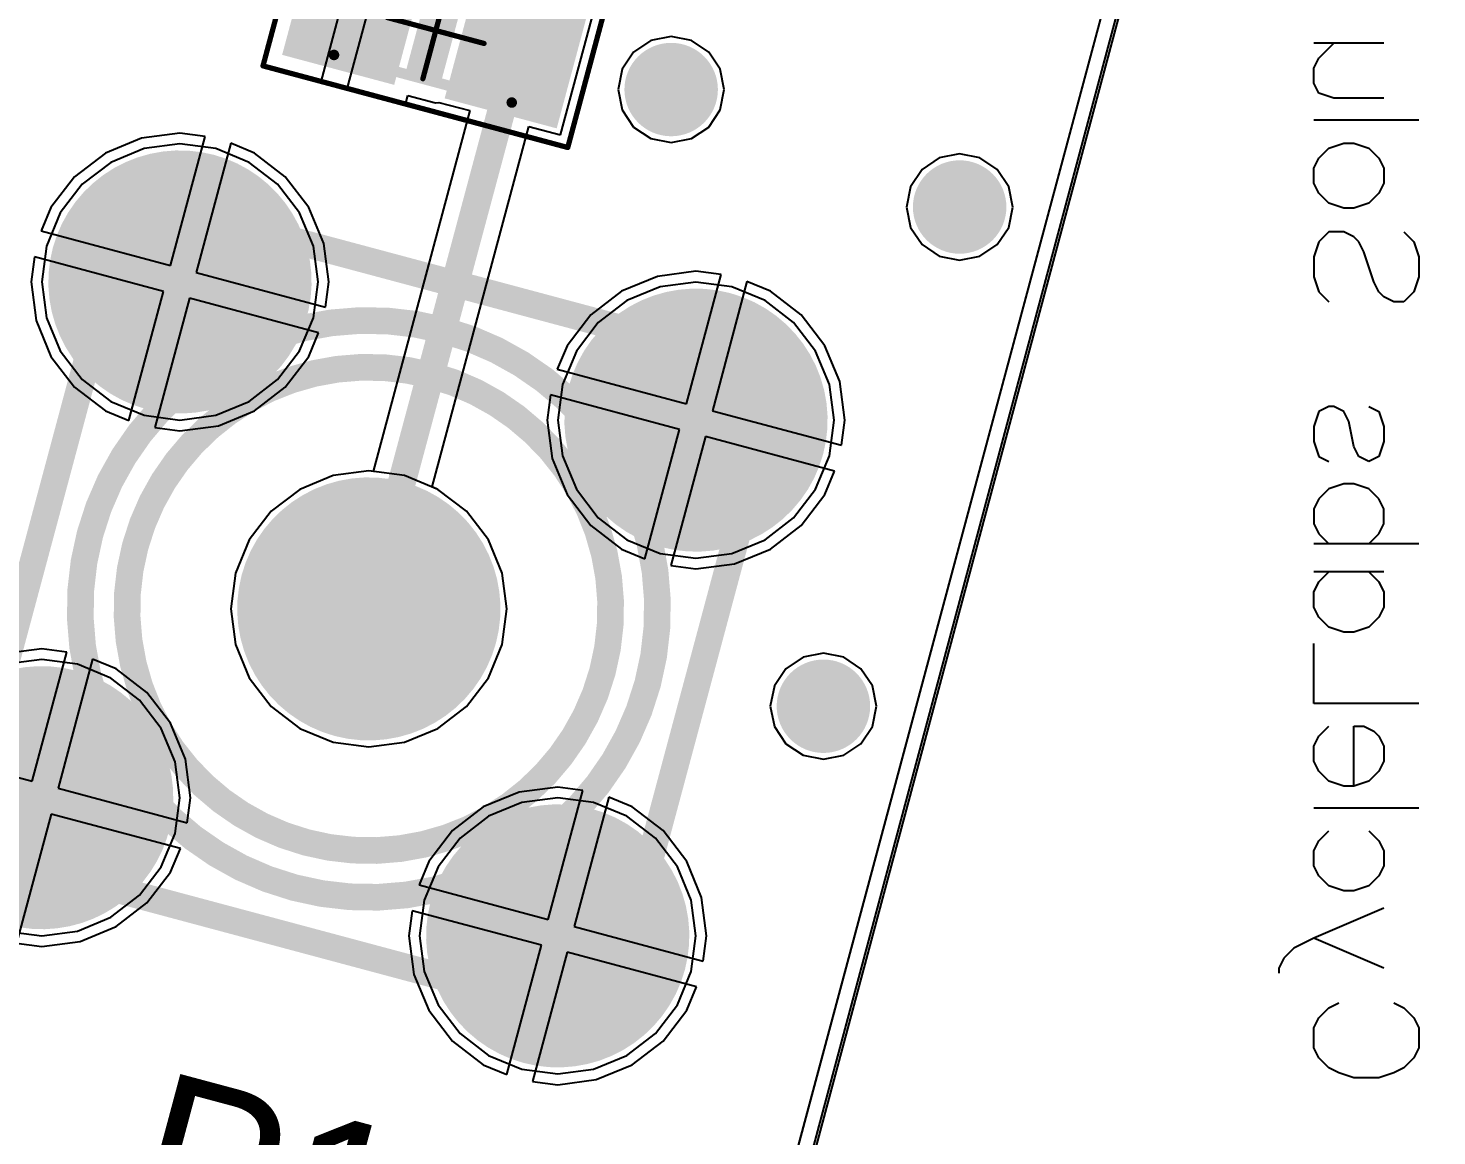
# Model space of a CAD drawing. Header units: millimetres. Extents: x 1.42 to 4.09, y 1.63 to 4.12.
# Drawn here: x 3.033 to 3.561, y 2.488 to 2.903 of the extents above; entities that cross this region are included whole.
import ezdxf

# ---------------------------------------------------------------- set-up
doc = ezdxf.new("R2010")
doc.units = ezdxf.units.MM
doc.header["$MEASUREMENT"] = 0
for name, color, linetype in [('BottomLayer', 5, 'Continuous'), ('BottomOverlay', 54, 'Continuous'), ('BottomSolder', 6, 'Continuous'), ('KeepOutLayer', 6, 'Continuous'), ('Mechanical1', 6, 'Continuous'), ('Mechanical13', 56, 'Continuous'), ('Mechanical15', 56, 'Continuous'), ('Mechanical3', 76, 'Continuous'), ('MidLayer1', 16, 'Continuous'), ('MidLayer2', 76, 'Continuous'), ('MultiLayer', 9, 'Continuous'), ('PadHoleLayer', 156, 'Continuous'), ('TopLayer', 1, 'Continuous'), ('TopOverlay', 2, 'Continuous'), ('TopPaste', 8, 'Continuous'), ('TopSolder', 216, 'Continuous'), ('ViaHoleLayer', 16, 'Continuous')]:
    doc.layers.add(name, color=color, linetype=linetype)

# ---------------------------------------------------------------- blocks, each defined once
blk = doc.blocks.new('TE_SMA_TH_12')
at = {"layer": 'BottomLayer', "const_width": 0.04528}
for points in [[(-0.12264, 0.1, 1), (-0.07736, 0.1, 1)], [(0.07736, 0.1, 1), (0.12264, 0.1, 1)], [(-0.02264, 0, 1), (0.02264, 0, 1)], [(-0.12264, -0.1, 1), (-0.07736, -0.1, 1)], [(0.07736, -0.1, 1), (0.12264, -0.1, 1)]]:
    blk.add_lwpolyline(points, format="xyb", close=True, dxfattribs=at)
at = {"layer": 'BottomSolder', "const_width": 0.04928}
for points in [[(-0.12464, 0.1, 1), (-0.07536, 0.1, 1)], [(0.07536, 0.1, 1), (0.12464, 0.1, 1)], [(-0.02464, 0, 1), (0.02464, 0, 1)], [(-0.12464, -0.1, 1), (-0.07536, -0.1, 1)], [(0.07536, -0.1, 1), (0.12464, -0.1, 1)]]:
    blk.add_lwpolyline(points, format="xyb", close=True, dxfattribs=at)
at = {"layer": 'Mechanical13', "const_width": 0.01}
for points in [[(-0.12598, -0.12598), (-0.12598, 0.12598)], [(0.12598, 0.12598), (-0.12598, 0.12598)], [(0.12598, -0.12598), (0.12598, 0.12598)], [(0.12598, -0.12598), (-0.12598, -0.12598)]]:
    blk.add_lwpolyline(points, dxfattribs=at)
at = {"layer": 'Mechanical13'}
for points, const_width in [([(-0.12848, 0.12598, 1), (-0.12348, 0.12598, 1)], 0.005), ([(-0.12848, 0.12598, 1), (-0.12348, 0.12598, 1)], 0.005), ([(0.12348, 0.12598, 1), (0.12848, 0.12598, 1)], 0.005), ([(0.12348, 0.12598, 1), (0.12848, 0.12598, 1)], 0.005), ([(0.10807, 0, 1), (-0.10807, 0, 1)], 0.01), ([(0.09055, 0, 1), (-0.09055, 0, 1)], 0.01), ([(0.02559, 0, 1), (-0.02559, 0, 1)], 0.01), ([(-0.11057, 0, 1), (-0.10557, 0, 1)], 0.005), ([(-0.09305, 0, 1), (-0.08805, 0, 1)], 0.005), ([(-0.02809, 0, 1), (-0.02309, 0, 1)], 0.005), ([(0.02309, 0, 1), (0.02809, 0, 1)], 0.005), ([(0.08805, 0, 1), (0.09305, 0, 1)], 0.005), ([(0.10557, 0, 1), (0.11057, 0, 1)], 0.005), ([(-0.12848, -0.12598, 1), (-0.12348, -0.12598, 1)], 0.005), ([(-0.12848, -0.12598, 1), (-0.12348, -0.12598, 1)], 0.005), ([(0.12348, -0.12598, 1), (0.12848, -0.12598, 1)], 0.005), ([(0.12348, -0.12598, 1), (0.12848, -0.12598, 1)], 0.005)]:
    blk.add_lwpolyline(points, format="xyb", close=True, dxfattribs=dict(at, const_width=const_width))
at = {"layer": 'MidLayer1', "const_width": 0.04528}
for points in [[(-0.12264, 0.1, 1), (-0.07736, 0.1, 1)], [(0.07736, 0.1, 1), (0.12264, 0.1, 1)], [(-0.02264, 0, 1), (0.02264, 0, 1)], [(-0.12264, -0.1, 1), (-0.07736, -0.1, 1)], [(0.07736, -0.1, 1), (0.12264, -0.1, 1)]]:
    blk.add_lwpolyline(points, format="xyb", close=True, dxfattribs=at)
at = {"layer": 'MidLayer2', "const_width": 0.04528}
for points in [[(-0.12264, 0.1, 1), (-0.07736, 0.1, 1)], [(0.07736, 0.1, 1), (0.12264, 0.1, 1)], [(-0.02264, 0, 1), (0.02264, 0, 1)], [(-0.12264, -0.1, 1), (-0.07736, -0.1, 1)], [(0.07736, -0.1, 1), (0.12264, -0.1, 1)]]:
    blk.add_lwpolyline(points, format="xyb", close=True, dxfattribs=at)
at = {"layer": 'MultiLayer', "const_width": 0.04528}
for points in [[(-0.12264, 0.1, 1), (-0.07736, 0.1, 1)], [(0.07736, 0.1, 1), (0.12264, 0.1, 1)], [(-0.02264, 0, 1), (0.02264, 0, 1)], [(-0.12264, -0.1, 1), (-0.07736, -0.1, 1)], [(0.07736, -0.1, 1), (0.12264, -0.1, 1)]]:
    blk.add_lwpolyline(points, format="xyb", close=True, dxfattribs=at)
at = {"layer": 'PadHoleLayer'}
for points, const_width in [([(-0.11575, 0.1, 1), (-0.08425, 0.1, 1)], 0.0315), ([(0.08425, 0.1, 1), (0.11575, 0.1, 1)], 0.0315), ([(-0.01476, 0, 1), (0.01476, 0, 1)], 0.02953), ([(-0.11575, -0.1, 1), (-0.08425, -0.1, 1)], 0.0315), ([(0.08425, -0.1, 1), (0.11575, -0.1, 1)], 0.0315)]:
    blk.add_lwpolyline(points, format="xyb", close=True, dxfattribs=dict(at, const_width=const_width))
at = {"layer": 'TopLayer', "const_width": 0.04528}
for points in [[(-0.12264, 0.1, 1), (-0.07736, 0.1, 1)], [(0.07736, 0.1, 1), (0.12264, 0.1, 1)], [(-0.02264, 0, 1), (0.02264, 0, 1)], [(-0.12264, -0.1, 1), (-0.07736, -0.1, 1)], [(0.07736, -0.1, 1), (0.12264, -0.1, 1)]]:
    blk.add_lwpolyline(points, format="xyb", close=True, dxfattribs=at)
at = {"layer": 'TopSolder', "const_width": 0.04928}
for points in [[(-0.12464, 0.1, 1), (-0.07536, 0.1, 1)], [(0.07536, 0.1, 1), (0.12464, 0.1, 1)], [(-0.02464, 0, 1), (0.02464, 0, 1)], [(-0.12464, -0.1, 1), (-0.07536, -0.1, 1)], [(0.07536, -0.1, 1), (0.12464, -0.1, 1)]]:
    blk.add_lwpolyline(points, format="xyb", close=True, dxfattribs=at)
blk = doc.blocks.new('CAPC0603_1608_100_N_20')
at = {"layer": 'Mechanical13', "const_width": 0.00394}
for points in [[(-0.03445, 0.0187), (-0.03445, -0.0187)], [(0.03445, 0.0187), (-0.03445, 0.0187)], [(0.03445, 0.0187), (0.03445, -0.0187)], [(0.03445, -0.0187), (-0.03445, -0.0187)]]:
    blk.add_lwpolyline(points, dxfattribs=at)
at = {"layer": 'Mechanical13', "const_width": 0.00197}
for points in [[(-0.03543, 0.0187, 1), (-0.03346, 0.0187, 1)], [(-0.03543, 0.0187, 1), (-0.03346, 0.0187, 1)], [(0.03346, 0.0187, 1), (0.03543, 0.0187, 1)], [(0.03346, 0.0187, 1), (0.03543, 0.0187, 1)], [(-0.03543, -0.0187, 1), (-0.03346, -0.0187, 1)], [(-0.03543, -0.0187, 1), (-0.03346, -0.0187, 1)], [(0.03346, -0.0187, 1), (0.03543, -0.0187, 1)], [(0.03346, -0.0187, 1), (0.03543, -0.0187, 1)]]:
    blk.add_lwpolyline(points, format="xyb", close=True, dxfattribs=at)
at = {"layer": 'Mechanical15', "const_width": 0.00197}
for points in [[(-0.05906, 0.02953), (-0.05906, -0.02953)], [(0.05906, 0.02953), (-0.05906, 0.02953)], [(0.05906, 0.02953), (0.05906, -0.02953)], [(0, 0.0187), (0, -0.0187)], [(0.0187, 0), (-0.0187, 0)], [(0.05906, -0.02953), (-0.05906, -0.02953)]]:
    blk.add_lwpolyline(points, dxfattribs=at)
at = {"layer": 'Mechanical15', "const_width": 0.000984}
for points in [[(-0.05955, 0.02953, 1), (-0.05856, 0.02953, 1)], [(-0.05955, 0.02953, 1), (-0.05856, 0.02953, 1)], [(0.05856, 0.02953, 1), (0.05955, 0.02953, 1)], [(0.05856, 0.02953, 1), (0.05955, 0.02953, 1)], [(-0.00049, 0.0187, 1), (0.00049, 0.0187, 1)], [(-0.01919, 0, 1), (-0.01821, 0, 1)], [(0.01821, 0, 1), (0.01919, 0, 1)], [(-0.00049, -0.0187, 1), (0.00049, -0.0187, 1)], [(-0.05955, -0.02953, 1), (-0.05856, -0.02953, 1)], [(-0.05955, -0.02953, 1), (-0.05856, -0.02953, 1)], [(0.05856, -0.02953, 1), (0.05955, -0.02953, 1)], [(0.05856, -0.02953, 1), (0.05955, -0.02953, 1)]]:
    blk.add_lwpolyline(points, format="xyb", close=True, dxfattribs=at)
at = {"layer": 'TopLayer'}
for points in [[(-0.01378, -0.01969), (-0.01378, 0.01969), (-0.04921, -0.01969), (-0.04921, 0.01969)], [(-0.00689, -0.02067), (0.00689, -0.02067), (-0.00689, 0.01969), (0.00689, 0.01969)], [(0.04921, -0.01969), (0.04921, 0.01969), (0.01378, -0.01969), (0.01378, 0.01969)]]:
    blk.add_solid(points, dxfattribs=at)
at = {"layer": 'TopPaste'}
for points in [[(-0.01378, -0.01969), (-0.01378, 0.01969), (-0.04921, -0.01969), (-0.04921, 0.01969)], [(0.04921, -0.01969), (0.04921, 0.01969), (0.01378, -0.01969), (0.01378, 0.01969)]]:
    blk.add_solid(points, dxfattribs=at)
at = {"layer": 'TopSolder'}
for points in [[(-0.00978, -0.02369), (-0.00978, 0.02369), (-0.05321, -0.02369), (-0.05321, 0.02369)], [(0.05321, -0.02369), (0.05321, 0.02369), (0.00978, -0.02369), (0.00978, 0.02369)]]:
    blk.add_solid(points, dxfattribs=at)
blk = doc.blocks.new('ANTENNA_PCB_2_4GHZ_24')
at = {"layer": 'KeepOutLayer'}
blk.add_line((-0.10925, -0.02953), (0.82382, -0.02953), dxfattribs=at)

msp = doc.modelspace()

# ---------------------------------------------------------------- linework, layer by layer
at = {"layer": 'BottomLayer'}
for p, q in [((3.49953, 3.14869), (3.25803, 2.24741)), ((3.50459, 3.14631), (3.26335, 2.24599)), ((3.09011, 2.86369), (3.07568, 2.86179)), ((3.09954, 2.86245), (3.09011, 2.86369)), ((3.07568, 2.86179), (3.06223, 2.85622)), ((3.08657, 2.81406), (3.09954, 2.86245)), ((3.1092, 2.85986), (3.09623, 2.81147)), ((3.11798, 2.85622), (3.1092, 2.85986)), ((3.06223, 2.85622), (3.05068, 2.84736)), ((3.12953, 2.84736), (3.11798, 2.85622)), ((3.05068, 2.84736), (3.04182, 2.83582)), ((3.13839, 2.83582), (3.12953, 2.84736)), ((3.04182, 2.83582), (3.03818, 2.82703)), ((3.14396, 2.82237), (3.13839, 2.83582)), ((3.03818, 2.82703), (3.08657, 2.81406)), ((3.14586, 2.80794), (3.14396, 2.82237)), ((3.0356, 2.81737), (3.03435, 2.80794)), ((3.08398, 2.8044), (3.0356, 2.81737)), ((3.09623, 2.81147), (3.14462, 2.79851)), ((3.28329, 2.81193), (3.26886, 2.81003)), ((3.29272, 2.81069), (3.28329, 2.81193)), ((3.03435, 2.80794), (3.03625, 2.79351)), ((3.14462, 2.79851), (3.14586, 2.80794)), ((3.26886, 2.81003), (3.25542, 2.80446)), ((3.27976, 2.7623), (3.29272, 2.81069)), ((3.30238, 2.8081), (3.28942, 2.75971)), ((3.31117, 2.80446), (3.30238, 2.8081)), ((3.07102, 2.75602), (3.08398, 2.8044)), ((3.09364, 2.80182), (3.08068, 2.75343)), ((3.14203, 2.78885), (3.09364, 2.80182)), ((3.25542, 2.80446), (3.24387, 2.7956)), ((3.32271, 2.7956), (3.31117, 2.80446)), ((3.24387, 2.7956), (3.23501, 2.78405)), ((3.33157, 2.78405), (3.32271, 2.7956)), ((3.03625, 2.79351), (3.04182, 2.78006)), ((3.13839, 2.78006), (3.14203, 2.78885)), ((3.04182, 2.78006), (3.05068, 2.76852)), ((3.12953, 2.76852), (3.13839, 2.78006)), ((3.23501, 2.78405), (3.23137, 2.77526)), ((3.33714, 2.77061), (3.33157, 2.78405)), ((3.23137, 2.77526), (3.27976, 2.7623)), ((3.33904, 2.75618), (3.33714, 2.77061)), ((3.05068, 2.76852), (3.06223, 2.75966)), ((3.11798, 2.75966), (3.12953, 2.76852)), ((3.22878, 2.76561), (3.22754, 2.75618)), ((3.27717, 2.75264), (3.22878, 2.76561)), ((3.06223, 2.75966), (3.07102, 2.75602)), ((3.10454, 2.75409), (3.11798, 2.75966)), ((3.28942, 2.75971), (3.3378, 2.74675)), ((3.08068, 2.75343), (3.09011, 2.75219)), ((3.09011, 2.75219), (3.10454, 2.75409)), ((3.22754, 2.75618), (3.22944, 2.74175)), ((3.3378, 2.74675), (3.33904, 2.75618)), ((3.2642, 2.70425), (3.27717, 2.75264)), ((3.28683, 2.75005), (3.27386, 2.70166)), ((3.33521, 2.73709), (3.28683, 2.75005)), ((3.16082, 2.73718), (3.14743, 2.73542)), ((3.1742, 2.73542), (3.16082, 2.73718)), ((3.22944, 2.74175), (3.23501, 2.7283)), ((3.33157, 2.7283), (3.33521, 2.73709)), ((3.14743, 2.73542), (3.13496, 2.73025)), ((3.18668, 2.73025), (3.1742, 2.73542)), ((3.13496, 2.73025), (3.12425, 2.72203)), ((3.19739, 2.72203), (3.18668, 2.73025)), ((3.23501, 2.7283), (3.24387, 2.71675)), ((3.32271, 2.71675), (3.33157, 2.7283)), ((3.12425, 2.72203), (3.11603, 2.71132)), ((3.20561, 2.71132), (3.19739, 2.72203)), ((3.24387, 2.71675), (3.25542, 2.70789)), ((3.31117, 2.70789), (3.32271, 2.71675)), ((3.11603, 2.71132), (3.11086, 2.69885)), ((3.21077, 2.69885), (3.20561, 2.71132)), ((3.25542, 2.70789), (3.2642, 2.70425)), ((3.29772, 2.70232), (3.31117, 2.70789)), ((3.27386, 2.70166), (3.28329, 2.70042)), ((3.28329, 2.70042), (3.29772, 2.70232)), ((3.11086, 2.69885), (3.1091, 2.68546)), ((3.21254, 2.68546), (3.21077, 2.69885)), ((3.1091, 2.68546), (3.11086, 2.67208)), ((3.21077, 2.67208), (3.21254, 2.68546)), ((3.03834, 2.67051), (3.02391, 2.66861)), ((3.03481, 2.62088), (3.04777, 2.66927)), ((3.04777, 2.66927), (3.03834, 2.67051)), ((3.11086, 2.67208), (3.11603, 2.65961)), ((3.20561, 2.65961), (3.21077, 2.67208)), ((3.05743, 2.66668), (3.04447, 2.61829)), ((3.06622, 2.66304), (3.05743, 2.66668)), ((3.07777, 2.65418), (3.06622, 2.66304)), ((3.11603, 2.65961), (3.12425, 2.64889)), ((3.19739, 2.64889), (3.20561, 2.65961)), ((3.08663, 2.64263), (3.07777, 2.65418)), ((3.12425, 2.64889), (3.13496, 2.64068)), ((3.18668, 2.64068), (3.19739, 2.64889)), ((3.0922, 2.62918), (3.08663, 2.64263)), ((3.13496, 2.64068), (3.14743, 2.63551)), ((3.1742, 2.63551), (3.18668, 2.64068)), ((2.98642, 2.63384), (3.03481, 2.62088)), ((3.14743, 2.63551), (3.16082, 2.63375)), ((3.16082, 2.63375), (3.1742, 2.63551)), ((3.0941, 2.61475), (3.0922, 2.62918)), ((3.04447, 2.61829), (3.09285, 2.60532)), ((3.2171, 2.61684), (3.20365, 2.61127)), ((3.23153, 2.61874), (3.2171, 2.61684)), ((3.22799, 2.56911), (3.24096, 2.6175)), ((3.24096, 2.6175), (3.23153, 2.61874)), ((3.09285, 2.60532), (3.0941, 2.61475)), ((3.20365, 2.61127), (3.1921, 2.60241)), ((3.25062, 2.61491), (3.23765, 2.56653)), ((3.2594, 2.61127), (3.25062, 2.61491)), ((3.27095, 2.60241), (3.2594, 2.61127)), ((3.04188, 2.60863), (3.02891, 2.56024)), ((3.09027, 2.59566), (3.04188, 2.60863)), ((3.1921, 2.60241), (3.18324, 2.59087)), ((3.27981, 2.59087), (3.27095, 2.60241)), ((3.08663, 2.58688), (3.09027, 2.59566)), ((3.18324, 2.59087), (3.1796, 2.58208)), ((3.28538, 2.57742), (3.27981, 2.59087)), ((3.07777, 2.57533), (3.08663, 2.58688)), ((3.1796, 2.58208), (3.22799, 2.56911)), ((3.06622, 2.56647), (3.07777, 2.57533)), ((3.28728, 2.56299), (3.28538, 2.57742)), ((3.17702, 2.57242), (3.17578, 2.56299)), ((3.2254, 2.55945), (3.17702, 2.57242)), ((3.05277, 2.5609), (3.06622, 2.56647)), ((3.17578, 2.56299), (3.17767, 2.54856)), ((3.23765, 2.56653), (3.28604, 2.55356)), ((3.28604, 2.55356), (3.28728, 2.56299)), ((3.02891, 2.56024), (3.03834, 2.559)), ((3.03834, 2.559), (3.05277, 2.5609)), ((3.21244, 2.51107), (3.2254, 2.55945)), ((3.23506, 2.55687), (3.2221, 2.50848)), ((3.28345, 2.5439), (3.23506, 2.55687)), ((3.17767, 2.54856), (3.18324, 2.53511)), ((3.27981, 2.53511), (3.28345, 2.5439)), ((3.18324, 2.53511), (3.1921, 2.52357)), ((3.27095, 2.52357), (3.27981, 2.53511)), ((3.1921, 2.52357), (3.20365, 2.51471)), ((3.2594, 2.51471), (3.27095, 2.52357)), ((3.20365, 2.51471), (3.21244, 2.51107)), ((3.24596, 2.50914), (3.2594, 2.51471)), ((3.2221, 2.50848), (3.23153, 2.50724)), ((3.23153, 2.50724), (3.24596, 2.50914))]:
    msp.add_line(p, q, dxfattribs=at)
at = {"layer": 'BottomLayer', "const_width": 0.0135}
for points in [[(3.26725, 2.88, 1), (3.28075, 2.88, 1)], [(3.37525, 2.836, 1), (3.38875, 2.836, 1)], [(3.32425, 2.649, 1), (3.33775, 2.649, 1)]]:
    msp.add_lwpolyline(points, format="xyb", close=True, dxfattribs=at)
at = {"layer": 'BottomOverlay'}
for p, q in [((3.54082, 2.89741), (3.51458, 2.89741)), ((3.51646, 2.89179), (3.52208, 2.89741)), ((3.51458, 2.88804), (3.51646, 2.89179)), ((3.51458, 2.88241), (3.51458, 2.88804)), ((3.51646, 2.87867), (3.51458, 2.88241)), ((3.52208, 2.87679), (3.51646, 2.87867)), ((3.54082, 2.87679), (3.52208, 2.87679)), ((3.55394, 2.86854), (3.51458, 2.86854)), ((3.52021, 2.85805), (3.52583, 2.85992)), ((3.52583, 2.85992), (3.52958, 2.85992)), ((3.52958, 2.85992), (3.5352, 2.85805)), ((3.51458, 2.85055), (3.51646, 2.8543)), ((3.51646, 2.8543), (3.52021, 2.85805)), ((3.5352, 2.85805), (3.53895, 2.8543)), ((3.53895, 2.8543), (3.54082, 2.85055)), ((3.51458, 2.84493), (3.51458, 2.85055)), ((3.54082, 2.85055), (3.54082, 2.84493)), ((3.51646, 2.84118), (3.51458, 2.84493)), ((3.54082, 2.84493), (3.53895, 2.84118)), ((3.52021, 2.83743), (3.51646, 2.84118)), ((3.52583, 2.83555), (3.52021, 2.83743)), ((3.5352, 2.83743), (3.52958, 2.83555)), ((3.53895, 2.84118), (3.5352, 2.83743)), ((3.52958, 2.83555), (3.52583, 2.83555)), ((3.52021, 2.82675), (3.51646, 2.823)), ((3.52583, 2.82675), (3.52021, 2.82675)), ((3.52958, 2.82487), (3.52583, 2.82675)), ((3.54832, 2.82675), (3.55207, 2.823)), ((3.51646, 2.823), (3.51458, 2.81737)), ((3.53145, 2.823), (3.52958, 2.82487)), ((3.53333, 2.81925), (3.53145, 2.823)), ((3.55207, 2.823), (3.55394, 2.81737)), ((3.51458, 2.81737), (3.51458, 2.80988)), ((3.53708, 2.808), (3.53333, 2.81925)), ((3.55394, 2.81737), (3.55394, 2.80988)), ((3.51458, 2.80988), (3.51646, 2.80425)), ((3.53895, 2.80425), (3.53708, 2.808)), ((3.55394, 2.80988), (3.55207, 2.80425)), ((3.51646, 2.80425), (3.52021, 2.8005)), ((3.54082, 2.80238), (3.53895, 2.80425)), ((3.54457, 2.8005), (3.54082, 2.80238)), ((3.54832, 2.8005), (3.54457, 2.8005)), ((3.55207, 2.80425), (3.54832, 2.8005)), ((3.51646, 2.75946), (3.51458, 2.75383)), ((3.52021, 2.76133), (3.51646, 2.75946)), ((3.52208, 2.76133), (3.52021, 2.76133)), ((3.52583, 2.75946), (3.52208, 2.76133)), ((3.5277, 2.75571), (3.52583, 2.75946)), ((3.5352, 2.76133), (3.53895, 2.75946)), ((3.53895, 2.75946), (3.54082, 2.75383)), ((3.51458, 2.75383), (3.51458, 2.74821)), ((3.52958, 2.74634), (3.5277, 2.75571)), ((3.54082, 2.75383), (3.54082, 2.74821)), ((3.51458, 2.74821), (3.51646, 2.74259)), ((3.54082, 2.74821), (3.53895, 2.74259)), ((3.51646, 2.74259), (3.52021, 2.74071)), ((3.53145, 2.74259), (3.52958, 2.74634)), ((3.5352, 2.74071), (3.53145, 2.74259)), ((3.53895, 2.74259), (3.5352, 2.74071)), ((3.52583, 2.73228), (3.52021, 2.7304)), ((3.52958, 2.73228), (3.52583, 2.73228)), ((3.5352, 2.7304), (3.52958, 2.73228)), ((3.51646, 2.72665), (3.51458, 2.72291)), ((3.52021, 2.7304), (3.51646, 2.72665)), ((3.53895, 2.72665), (3.5352, 2.7304)), ((3.54082, 2.72291), (3.53895, 2.72665)), ((3.51458, 2.72291), (3.51458, 2.71728)), ((3.54082, 2.71728), (3.54082, 2.72291)), ((3.51458, 2.71728), (3.51646, 2.71353)), ((3.53895, 2.71353), (3.54082, 2.71728)), ((3.51646, 2.71353), (3.52021, 2.70978)), ((3.5352, 2.70978), (3.53895, 2.71353)), ((3.55394, 2.70978), (3.51458, 2.70978)), ((3.54082, 2.69929), (3.51458, 2.69929)), ((3.51458, 2.69179), (3.51646, 2.69554)), ((3.51646, 2.69554), (3.52021, 2.69929)), ((3.5352, 2.69929), (3.53895, 2.69554)), ((3.53895, 2.69554), (3.54082, 2.69179)), ((3.51458, 2.68617), (3.51458, 2.69179)), ((3.54082, 2.69179), (3.54082, 2.68617)), ((3.51646, 2.68242), (3.51458, 2.68617)), ((3.54082, 2.68617), (3.53895, 2.68242)), ((3.52021, 2.67867), (3.51646, 2.68242)), ((3.53895, 2.68242), (3.5352, 2.67867)), ((3.52583, 2.6768), (3.52021, 2.67867)), ((3.52958, 2.6768), (3.52583, 2.6768)), ((3.5352, 2.67867), (3.52958, 2.6768)), ((3.51458, 2.64999), (3.51458, 2.67249)), ((3.55394, 2.64999), (3.51458, 2.64999)), ((3.51458, 2.63406), (3.51646, 2.63781)), ((3.51646, 2.63781), (3.52021, 2.64156)), ((3.52958, 2.61907), (3.52958, 2.64156)), ((3.52958, 2.64156), (3.53333, 2.64156)), ((3.53333, 2.64156), (3.53708, 2.63968)), ((3.53708, 2.63968), (3.53895, 2.63781)), ((3.53895, 2.63781), (3.54082, 2.63406)), ((3.51458, 2.62844), (3.51458, 2.63406)), ((3.54082, 2.63406), (3.54082, 2.62844)), ((3.51646, 2.62469), (3.51458, 2.62844)), ((3.54082, 2.62844), (3.53895, 2.62469)), ((3.52021, 2.62094), (3.51646, 2.62469)), ((3.53895, 2.62469), (3.5352, 2.62094)), ((3.52583, 2.61907), (3.52021, 2.62094)), ((3.52958, 2.61907), (3.52583, 2.61907)), ((3.5352, 2.62094), (3.52958, 2.61907)), ((3.55394, 2.61082), (3.51458, 2.61082)), ((3.51646, 2.59864), (3.52021, 2.60238)), ((3.5352, 2.60238), (3.53895, 2.59864)), ((3.51458, 2.59489), (3.51646, 2.59864)), ((3.51458, 2.58926), (3.51458, 2.59489)), ((3.53895, 2.59864), (3.54082, 2.59489)), ((3.54082, 2.59489), (3.54082, 2.58926)), ((3.51646, 2.58551), (3.51458, 2.58926)), ((3.52021, 2.58177), (3.51646, 2.58551)), ((3.53895, 2.58551), (3.5352, 2.58177)), ((3.54082, 2.58926), (3.53895, 2.58551)), ((3.52583, 2.57989), (3.52021, 2.58177)), ((3.52958, 2.57989), (3.52583, 2.57989)), ((3.5352, 2.58177), (3.52958, 2.57989)), ((3.54082, 2.57333), (3.51458, 2.56209)), ((3.50709, 2.55834), (3.50334, 2.55459)), ((3.51458, 2.56209), (3.50709, 2.55834)), ((3.54082, 2.55084), (3.51458, 2.56209)), ((3.50334, 2.55459), (3.50146, 2.55084)), ((3.50146, 2.55084), (3.50146, 2.54896)), ((3.52021, 2.53603), (3.52395, 2.53791)), ((3.54457, 2.53791), (3.54832, 2.53603)), ((3.51458, 2.52853), (3.51646, 2.53228)), ((3.51646, 2.53228), (3.52021, 2.53603)), ((3.54832, 2.53603), (3.55207, 2.53228)), ((3.55207, 2.53228), (3.55394, 2.52853)), ((3.51458, 2.52104), (3.51458, 2.52853)), ((3.55394, 2.52853), (3.55394, 2.52104)), ((3.51646, 2.51729), (3.51458, 2.52104)), ((3.55394, 2.52104), (3.55207, 2.51729)), ((3.52021, 2.51354), (3.51646, 2.51729)), ((3.55207, 2.51729), (3.54832, 2.51354)), ((3.52395, 2.51166), (3.52021, 2.51354)), ((3.52958, 2.50979), (3.52395, 2.51166)), ((3.54457, 2.51166), (3.53895, 2.50979)), ((3.54832, 2.51354), (3.54457, 2.51166)), ((3.53895, 2.50979), (3.52958, 2.50979))]:
    msp.add_line(p, q, dxfattribs=at)
at = {"layer": 'BottomSolder', "const_width": 0.0175}
for points in [[(3.26525, 2.88, 1), (3.28275, 2.88, 1)], [(3.37325, 2.836, 1), (3.39075, 2.836, 1)], [(3.32225, 2.649, 1), (3.33975, 2.649, 1)]]:
    msp.add_lwpolyline(points, format="xyb", close=True, dxfattribs=at)
at = {"layer": 'Mechanical1', "const_width": 0.01}
msp.add_lwpolyline([(3.98344, 2.73007, -0.35351), (2.88993, 1.63656)], format="xyb", dxfattribs=at)
at = {"layer": 'Mechanical3', "const_width": 0.03937}
msp.add_lwpolyline([(3.75606, 2.86, 1), (1.76394, 2.86, 1)], format="xyb", close=True, dxfattribs=at)
at = {"layer": 'Mechanical3', "const_width": 0.01}
msp.add_lwpolyline([(3.9178, 2.73704, -0.35351), (2.88296, 1.7022)], format="xyb", dxfattribs=at)
at = {"layer": 'MidLayer1'}
for p, q in [((3.49953, 3.14869), (3.25803, 2.24741)), ((3.50459, 3.14631), (3.26335, 2.24599)), ((3.09011, 2.86369), (3.07568, 2.86179)), ((3.09954, 2.86245), (3.09011, 2.86369)), ((3.07568, 2.86179), (3.06223, 2.85622)), ((3.08657, 2.81406), (3.09954, 2.86245)), ((3.1092, 2.85986), (3.09623, 2.81147)), ((3.11798, 2.85622), (3.1092, 2.85986)), ((3.06223, 2.85622), (3.05068, 2.84736)), ((3.12953, 2.84736), (3.11798, 2.85622)), ((3.05068, 2.84736), (3.04182, 2.83582)), ((3.13839, 2.83582), (3.12953, 2.84736)), ((3.04182, 2.83582), (3.03818, 2.82703)), ((3.14396, 2.82237), (3.13839, 2.83582)), ((3.03818, 2.82703), (3.08657, 2.81406)), ((3.14586, 2.80794), (3.14396, 2.82237)), ((3.0356, 2.81737), (3.03435, 2.80794)), ((3.08398, 2.8044), (3.0356, 2.81737)), ((3.09623, 2.81147), (3.14462, 2.79851)), ((3.28329, 2.81193), (3.26886, 2.81003)), ((3.29272, 2.81069), (3.28329, 2.81193)), ((3.03435, 2.80794), (3.03625, 2.79351)), ((3.14462, 2.79851), (3.14586, 2.80794)), ((3.26886, 2.81003), (3.25542, 2.80446)), ((3.27976, 2.7623), (3.29272, 2.81069)), ((3.30238, 2.8081), (3.28942, 2.75971)), ((3.31117, 2.80446), (3.30238, 2.8081)), ((3.07102, 2.75602), (3.08398, 2.8044)), ((3.09364, 2.80182), (3.08068, 2.75343)), ((3.14203, 2.78885), (3.09364, 2.80182)), ((3.25542, 2.80446), (3.24387, 2.7956)), ((3.32271, 2.7956), (3.31117, 2.80446)), ((3.24387, 2.7956), (3.23501, 2.78405)), ((3.33157, 2.78405), (3.32271, 2.7956)), ((3.03625, 2.79351), (3.04182, 2.78006)), ((3.13839, 2.78006), (3.14203, 2.78885)), ((3.04182, 2.78006), (3.05068, 2.76852)), ((3.12953, 2.76852), (3.13839, 2.78006)), ((3.23501, 2.78405), (3.23137, 2.77526)), ((3.33714, 2.77061), (3.33157, 2.78405)), ((3.23137, 2.77526), (3.27976, 2.7623)), ((3.33904, 2.75618), (3.33714, 2.77061)), ((3.05068, 2.76852), (3.06223, 2.75966)), ((3.11798, 2.75966), (3.12953, 2.76852)), ((3.22878, 2.76561), (3.22754, 2.75618)), ((3.27717, 2.75264), (3.22878, 2.76561)), ((3.06223, 2.75966), (3.07102, 2.75602)), ((3.10454, 2.75409), (3.11798, 2.75966)), ((3.28942, 2.75971), (3.3378, 2.74675)), ((3.08068, 2.75343), (3.09011, 2.75219)), ((3.09011, 2.75219), (3.10454, 2.75409)), ((3.22754, 2.75618), (3.22944, 2.74175)), ((3.3378, 2.74675), (3.33904, 2.75618)), ((3.2642, 2.70425), (3.27717, 2.75264)), ((3.28683, 2.75005), (3.27386, 2.70166)), ((3.33521, 2.73709), (3.28683, 2.75005)), ((3.16082, 2.73718), (3.14743, 2.73542)), ((3.1742, 2.73542), (3.16082, 2.73718)), ((3.22944, 2.74175), (3.23501, 2.7283)), ((3.33157, 2.7283), (3.33521, 2.73709)), ((3.14743, 2.73542), (3.13496, 2.73025)), ((3.18668, 2.73025), (3.1742, 2.73542)), ((3.13496, 2.73025), (3.12425, 2.72203)), ((3.19739, 2.72203), (3.18668, 2.73025)), ((3.23501, 2.7283), (3.24387, 2.71675)), ((3.32271, 2.71675), (3.33157, 2.7283)), ((3.12425, 2.72203), (3.11603, 2.71132)), ((3.20561, 2.71132), (3.19739, 2.72203)), ((3.24387, 2.71675), (3.25542, 2.70789)), ((3.31117, 2.70789), (3.32271, 2.71675)), ((3.11603, 2.71132), (3.11086, 2.69885)), ((3.21077, 2.69885), (3.20561, 2.71132)), ((3.25542, 2.70789), (3.2642, 2.70425)), ((3.29772, 2.70232), (3.31117, 2.70789)), ((3.27386, 2.70166), (3.28329, 2.70042)), ((3.28329, 2.70042), (3.29772, 2.70232)), ((3.11086, 2.69885), (3.1091, 2.68546)), ((3.21254, 2.68546), (3.21077, 2.69885)), ((3.1091, 2.68546), (3.11086, 2.67208)), ((3.21077, 2.67208), (3.21254, 2.68546)), ((3.03834, 2.67051), (3.02391, 2.66861)), ((3.03481, 2.62088), (3.04777, 2.66927)), ((3.04777, 2.66927), (3.03834, 2.67051)), ((3.11086, 2.67208), (3.11603, 2.65961)), ((3.20561, 2.65961), (3.21077, 2.67208)), ((3.05743, 2.66668), (3.04447, 2.61829)), ((3.06622, 2.66304), (3.05743, 2.66668)), ((3.07777, 2.65418), (3.06622, 2.66304)), ((3.11603, 2.65961), (3.12425, 2.64889)), ((3.19739, 2.64889), (3.20561, 2.65961)), ((3.08663, 2.64263), (3.07777, 2.65418)), ((3.12425, 2.64889), (3.13496, 2.64068)), ((3.18668, 2.64068), (3.19739, 2.64889)), ((3.0922, 2.62918), (3.08663, 2.64263)), ((3.13496, 2.64068), (3.14743, 2.63551)), ((3.1742, 2.63551), (3.18668, 2.64068)), ((2.98642, 2.63384), (3.03481, 2.62088)), ((3.14743, 2.63551), (3.16082, 2.63375)), ((3.16082, 2.63375), (3.1742, 2.63551)), ((3.0941, 2.61475), (3.0922, 2.62918)), ((3.04447, 2.61829), (3.09285, 2.60532)), ((3.2171, 2.61684), (3.20365, 2.61127)), ((3.23153, 2.61874), (3.2171, 2.61684)), ((3.22799, 2.56911), (3.24096, 2.6175)), ((3.24096, 2.6175), (3.23153, 2.61874)), ((3.09285, 2.60532), (3.0941, 2.61475)), ((3.20365, 2.61127), (3.1921, 2.60241)), ((3.25062, 2.61491), (3.23765, 2.56653)), ((3.2594, 2.61127), (3.25062, 2.61491)), ((3.27095, 2.60241), (3.2594, 2.61127)), ((3.04188, 2.60863), (3.02891, 2.56024)), ((3.09027, 2.59566), (3.04188, 2.60863)), ((3.1921, 2.60241), (3.18324, 2.59087)), ((3.27981, 2.59087), (3.27095, 2.60241)), ((3.08663, 2.58688), (3.09027, 2.59566)), ((3.18324, 2.59087), (3.1796, 2.58208)), ((3.28538, 2.57742), (3.27981, 2.59087)), ((3.07777, 2.57533), (3.08663, 2.58688)), ((3.1796, 2.58208), (3.22799, 2.56911)), ((3.06622, 2.56647), (3.07777, 2.57533)), ((3.28728, 2.56299), (3.28538, 2.57742)), ((3.17702, 2.57242), (3.17578, 2.56299)), ((3.2254, 2.55945), (3.17702, 2.57242)), ((3.05277, 2.5609), (3.06622, 2.56647)), ((3.17578, 2.56299), (3.17767, 2.54856)), ((3.23765, 2.56653), (3.28604, 2.55356)), ((3.28604, 2.55356), (3.28728, 2.56299)), ((3.02891, 2.56024), (3.03834, 2.559)), ((3.03834, 2.559), (3.05277, 2.5609)), ((3.21244, 2.51107), (3.2254, 2.55945)), ((3.23506, 2.55687), (3.2221, 2.50848)), ((3.28345, 2.5439), (3.23506, 2.55687)), ((3.17767, 2.54856), (3.18324, 2.53511)), ((3.27981, 2.53511), (3.28345, 2.5439)), ((3.18324, 2.53511), (3.1921, 2.52357)), ((3.27095, 2.52357), (3.27981, 2.53511)), ((3.1921, 2.52357), (3.20365, 2.51471)), ((3.2594, 2.51471), (3.27095, 2.52357)), ((3.20365, 2.51471), (3.21244, 2.51107)), ((3.24596, 2.50914), (3.2594, 2.51471)), ((3.2221, 2.50848), (3.23153, 2.50724)), ((3.23153, 2.50724), (3.24596, 2.50914))]:
    msp.add_line(p, q, dxfattribs=at)
at = {"layer": 'MidLayer1', "const_width": 0.0135}
for points in [[(3.26725, 2.88, 1), (3.28075, 2.88, 1)], [(3.37525, 2.836, 1), (3.38875, 2.836, 1)], [(3.32425, 2.649, 1), (3.33775, 2.649, 1)]]:
    msp.add_lwpolyline(points, format="xyb", close=True, dxfattribs=at)
at = {"layer": 'MidLayer2'}
for p, q in [((3.49953, 3.14869), (3.25803, 2.24741)), ((3.50459, 3.14631), (3.26335, 2.24599)), ((3.26639, 2.89837), (3.25994, 2.89406)), ((3.274, 2.89988), (3.26639, 2.89837)), ((3.28161, 2.89837), (3.274, 2.89988)), ((3.28806, 2.89406), (3.28161, 2.89837)), ((3.25994, 2.89406), (3.25563, 2.88761)), ((3.29237, 2.88761), (3.28806, 2.89406)), ((3.25563, 2.88761), (3.25412, 2.88)), ((3.29388, 2.88), (3.29237, 2.88761)), ((3.25412, 2.88), (3.25563, 2.87239)), ((3.29237, 2.87239), (3.29388, 2.88)), ((3.25563, 2.87239), (3.25994, 2.86594)), ((3.28806, 2.86594), (3.29237, 2.87239)), ((3.25994, 2.86594), (3.26639, 2.86163)), ((3.28161, 2.86163), (3.28806, 2.86594)), ((3.09011, 2.85966), (3.07672, 2.8579)), ((3.10349, 2.8579), (3.09011, 2.85966)), ((3.26639, 2.86163), (3.274, 2.86012)), ((3.274, 2.86012), (3.28161, 2.86163)), ((3.07672, 2.8579), (3.06425, 2.85273)), ((3.11597, 2.85273), (3.10349, 2.8579)), ((3.37439, 2.85437), (3.36794, 2.85006)), ((3.382, 2.85588), (3.37439, 2.85437)), ((3.38961, 2.85437), (3.382, 2.85588)), ((3.39606, 2.85006), (3.38961, 2.85437)), ((3.06425, 2.85273), (3.05354, 2.84451)), ((3.12668, 2.84451), (3.11597, 2.85273)), ((3.36794, 2.85006), (3.36363, 2.84361)), ((3.40037, 2.84361), (3.39606, 2.85006)), ((3.05354, 2.84451), (3.04532, 2.8338)), ((3.1349, 2.8338), (3.12668, 2.84451)), ((3.36363, 2.84361), (3.36212, 2.836)), ((3.40188, 2.836), (3.40037, 2.84361)), ((3.04532, 2.8338), (3.04015, 2.82132)), ((3.14006, 2.82132), (3.1349, 2.8338)), ((3.36212, 2.836), (3.36363, 2.82839)), ((3.40037, 2.82839), (3.40188, 2.836)), ((3.36363, 2.82839), (3.36794, 2.82194)), ((3.39606, 2.82194), (3.40037, 2.82839)), ((3.36794, 2.82194), (3.37439, 2.81763)), ((3.38961, 2.81763), (3.39606, 2.82194)), ((3.04015, 2.82132), (3.03839, 2.80794)), ((3.14182, 2.80794), (3.14006, 2.82132)), ((3.37439, 2.81763), (3.382, 2.81612)), ((3.382, 2.81612), (3.38961, 2.81763)), ((3.03839, 2.80794), (3.04015, 2.79455)), ((3.14006, 2.79455), (3.14182, 2.80794)), ((3.26991, 2.80613), (3.25743, 2.80096)), ((3.28329, 2.80789), (3.26991, 2.80613)), ((3.29668, 2.80613), (3.28329, 2.80789)), ((3.30915, 2.80096), (3.29668, 2.80613)), ((3.25743, 2.80096), (3.24672, 2.79275)), ((3.31986, 2.79275), (3.30915, 2.80096)), ((3.04015, 2.79455), (3.04532, 2.78208)), ((3.1349, 2.78208), (3.14006, 2.79455)), ((3.24672, 2.79275), (3.2385, 2.78203)), ((3.32808, 2.78203), (3.31986, 2.79275)), ((3.04532, 2.78208), (3.05354, 2.77137)), ((3.12668, 2.77137), (3.1349, 2.78208)), ((3.2385, 2.78203), (3.23334, 2.76956)), ((3.33325, 2.76956), (3.32808, 2.78203)), ((3.05354, 2.77137), (3.06425, 2.76315)), ((3.11597, 2.76315), (3.12668, 2.77137)), ((3.23334, 2.76956), (3.23157, 2.75618)), ((3.33501, 2.75618), (3.33325, 2.76956)), ((3.06425, 2.76315), (3.07672, 2.75798)), ((3.10349, 2.75798), (3.11597, 2.76315)), ((3.07672, 2.75798), (3.09011, 2.75622)), ((3.09011, 2.75622), (3.10349, 2.75798)), ((3.23157, 2.75618), (3.23334, 2.74279)), ((3.33325, 2.74279), (3.33501, 2.75618)), ((3.23334, 2.74279), (3.2385, 2.73032)), ((3.32808, 2.73032), (3.33325, 2.74279)), ((3.16082, 2.73718), (3.14743, 2.73542)), ((3.1742, 2.73542), (3.16082, 2.73718)), ((3.14743, 2.73542), (3.13496, 2.73025)), ((3.18668, 2.73025), (3.1742, 2.73542)), ((3.13496, 2.73025), (3.12425, 2.72203)), ((3.19739, 2.72203), (3.18668, 2.73025)), ((3.2385, 2.73032), (3.24672, 2.71961)), ((3.31986, 2.71961), (3.32808, 2.73032)), ((3.12425, 2.72203), (3.11603, 2.71132)), ((3.20561, 2.71132), (3.19739, 2.72203)), ((3.24672, 2.71961), (3.25743, 2.71139)), ((3.30915, 2.71139), (3.31986, 2.71961)), ((3.11603, 2.71132), (3.11086, 2.69885)), ((3.21077, 2.69885), (3.20561, 2.71132)), ((3.25743, 2.71139), (3.26991, 2.70622)), ((3.29668, 2.70622), (3.30915, 2.71139)), ((3.26991, 2.70622), (3.28329, 2.70446)), ((3.28329, 2.70446), (3.29668, 2.70622)), ((3.11086, 2.69885), (3.1091, 2.68546)), ((3.21254, 2.68546), (3.21077, 2.69885)), ((3.1091, 2.68546), (3.11086, 2.67208)), ((3.21077, 2.67208), (3.21254, 2.68546)), ((3.11086, 2.67208), (3.11603, 2.65961)), ((3.20561, 2.65961), (3.21077, 2.67208)), ((3.331, 2.66888), (3.32339, 2.66737)), ((3.33861, 2.66737), (3.331, 2.66888)), ((3.03834, 2.66647), (3.02496, 2.66471)), ((3.05173, 2.66471), (3.03834, 2.66647)), ((3.0642, 2.65954), (3.05173, 2.66471)), ((3.32339, 2.66737), (3.31694, 2.66306)), ((3.34506, 2.66306), (3.33861, 2.66737)), ((3.07491, 2.65132), (3.0642, 2.65954)), ((3.11603, 2.65961), (3.12425, 2.64889)), ((3.19739, 2.64889), (3.20561, 2.65961)), ((3.31694, 2.66306), (3.31263, 2.65661)), ((3.34937, 2.65661), (3.34506, 2.66306)), ((3.31263, 2.65661), (3.31112, 2.649)), ((3.35088, 2.649), (3.34937, 2.65661)), ((3.08313, 2.64061), (3.07491, 2.65132)), ((3.12425, 2.64889), (3.13496, 2.64068)), ((3.18668, 2.64068), (3.19739, 2.64889)), ((3.31112, 2.649), (3.31263, 2.64139)), ((3.34937, 2.64139), (3.35088, 2.649)), ((3.0883, 2.62814), (3.08313, 2.64061)), ((3.13496, 2.64068), (3.14743, 2.63551)), ((3.1742, 2.63551), (3.18668, 2.64068)), ((3.31263, 2.64139), (3.31694, 2.63494)), ((3.34506, 2.63494), (3.34937, 2.64139)), ((3.14743, 2.63551), (3.16082, 2.63375)), ((3.16082, 2.63375), (3.1742, 2.63551)), ((3.31694, 2.63494), (3.32339, 2.63063)), ((3.33861, 2.63063), (3.34506, 2.63494)), ((3.09006, 2.61475), (3.0883, 2.62814)), ((3.32339, 2.63063), (3.331, 2.62912)), ((3.331, 2.62912), (3.33861, 2.63063)), ((3.0883, 2.60137), (3.09006, 2.61475)), ((3.21814, 2.61295), (3.20567, 2.60778)), ((3.23153, 2.61471), (3.21814, 2.61295)), ((3.24491, 2.61295), (3.23153, 2.61471)), ((3.25739, 2.60778), (3.24491, 2.61295)), ((3.20567, 2.60778), (3.19496, 2.59956)), ((3.2681, 2.59956), (3.25739, 2.60778)), ((3.08313, 2.5889), (3.0883, 2.60137)), ((3.19496, 2.59956), (3.18674, 2.58885)), ((3.27632, 2.58885), (3.2681, 2.59956)), ((3.07491, 2.57818), (3.08313, 2.5889)), ((3.18674, 2.58885), (3.18157, 2.57638)), ((3.28148, 2.57638), (3.27632, 2.58885)), ((3.0642, 2.56996), (3.07491, 2.57818)), ((3.18157, 2.57638), (3.17981, 2.56299)), ((3.28325, 2.56299), (3.28148, 2.57638)), ((3.05173, 2.5648), (3.0642, 2.56996)), ((3.02496, 2.5648), (3.03834, 2.56304)), ((3.03834, 2.56304), (3.05173, 2.5648)), ((3.17981, 2.56299), (3.18157, 2.5496)), ((3.28148, 2.5496), (3.28325, 2.56299)), ((3.18157, 2.5496), (3.18674, 2.53713)), ((3.27632, 2.53713), (3.28148, 2.5496)), ((3.18674, 2.53713), (3.19496, 2.52642)), ((3.2681, 2.52642), (3.27632, 2.53713)), ((3.19496, 2.52642), (3.20567, 2.5182)), ((3.25739, 2.5182), (3.2681, 2.52642)), ((3.20567, 2.5182), (3.21814, 2.51303)), ((3.24491, 2.51303), (3.25739, 2.5182)), ((3.21814, 2.51303), (3.23153, 2.51127)), ((3.23153, 2.51127), (3.24491, 2.51303))]:
    msp.add_line(p, q, dxfattribs=at)
at = {"layer": 'MidLayer2', "const_width": 0.0135}
for points in [[(3.26725, 2.88, 1), (3.28075, 2.88, 1)], [(3.37525, 2.836, 1), (3.38875, 2.836, 1)], [(3.32425, 2.649, 1), (3.33775, 2.649, 1)]]:
    msp.add_lwpolyline(points, format="xyb", close=True, dxfattribs=at)
at = {"layer": 'MultiLayer', "const_width": 0.0135}
for points in [[(3.26725, 2.88, 1), (3.28075, 2.88, 1)], [(3.37525, 2.836, 1), (3.38875, 2.836, 1)], [(3.32425, 2.649, 1), (3.33775, 2.649, 1)]]:
    msp.add_lwpolyline(points, format="xyb", close=True, dxfattribs=at)
at = {"layer": 'TopLayer'}
for p, q in [((3.50459, 3.14631), (3.26335, 2.24599)), ((3.46829, 3.03212), (3.25803, 2.24741)), ((3.12741, 2.91261), (3.12102, 2.88876)), ((3.23258, 2.86301), (3.24587, 2.91263)), ((3.14296, 2.88288), (3.14935, 2.90673)), ((3.1603, 2.90897), (3.15262, 2.8803)), ((3.12102, 2.88876), (3.14296, 2.88288)), ((3.15262, 2.8803), (3.17456, 2.87442)), ((3.17456, 2.87442), (3.17547, 2.8778)), ((3.17547, 2.8778), (3.18577, 2.87504)), ((3.18577, 2.87504), (3.18705, 2.87521)), ((3.18705, 2.87521), (3.19863, 2.87211)), ((3.19863, 2.87211), (3.16242, 2.73697)), ((3.09011, 2.86369), (3.07568, 2.86179)), ((3.09954, 2.86245), (3.09011, 2.86369)), ((3.18452, 2.73115), (3.22071, 2.86619)), ((3.22071, 2.86619), (3.23258, 2.86301)), ((3.07568, 2.86179), (3.06223, 2.85622)), ((3.08657, 2.81406), (3.09954, 2.86245)), ((3.1092, 2.85986), (3.09623, 2.81147)), ((3.11798, 2.85622), (3.1092, 2.85986)), ((3.06223, 2.85622), (3.05068, 2.84736)), ((3.12953, 2.84736), (3.11798, 2.85622)), ((3.05068, 2.84736), (3.04182, 2.83582)), ((3.13839, 2.83582), (3.12953, 2.84736)), ((3.04182, 2.83582), (3.03818, 2.82703)), ((3.14396, 2.82237), (3.13839, 2.83582)), ((3.03818, 2.82703), (3.08657, 2.81406)), ((3.14586, 2.80794), (3.14396, 2.82237)), ((3.0356, 2.81737), (3.03435, 2.80794)), ((3.08398, 2.8044), (3.0356, 2.81737)), ((3.09623, 2.81147), (3.14462, 2.79851)), ((3.28329, 2.81193), (3.26886, 2.81003)), ((3.29272, 2.81069), (3.28329, 2.81193)), ((3.03435, 2.80794), (3.03625, 2.79351)), ((3.14462, 2.79851), (3.14586, 2.80794)), ((3.26886, 2.81003), (3.25542, 2.80446)), ((3.27976, 2.7623), (3.29272, 2.81069)), ((3.30238, 2.8081), (3.28942, 2.75971)), ((3.31117, 2.80446), (3.30238, 2.8081)), ((3.07102, 2.75602), (3.08398, 2.8044)), ((3.09364, 2.80182), (3.08068, 2.75343)), ((3.14203, 2.78885), (3.09364, 2.80182)), ((3.25542, 2.80446), (3.24387, 2.7956)), ((3.32271, 2.7956), (3.31117, 2.80446)), ((3.24387, 2.7956), (3.23501, 2.78405)), ((3.33157, 2.78405), (3.32271, 2.7956)), ((3.03625, 2.79351), (3.04182, 2.78006)), ((3.13839, 2.78006), (3.14203, 2.78885)), ((3.04182, 2.78006), (3.05068, 2.76852)), ((3.12953, 2.76852), (3.13839, 2.78006)), ((3.23501, 2.78405), (3.23137, 2.77526)), ((3.33714, 2.77061), (3.33157, 2.78405)), ((3.23137, 2.77526), (3.27976, 2.7623)), ((3.33904, 2.75618), (3.33714, 2.77061)), ((3.05068, 2.76852), (3.06223, 2.75966)), ((3.11798, 2.75966), (3.12953, 2.76852)), ((3.22878, 2.76561), (3.22754, 2.75618)), ((3.27717, 2.75264), (3.22878, 2.76561)), ((3.06223, 2.75966), (3.07102, 2.75602)), ((3.10454, 2.75409), (3.11798, 2.75966)), ((3.28942, 2.75971), (3.3378, 2.74675)), ((3.08068, 2.75343), (3.09011, 2.75219)), ((3.09011, 2.75219), (3.10454, 2.75409)), ((3.22754, 2.75618), (3.22944, 2.74175)), ((3.3378, 2.74675), (3.33904, 2.75618)), ((3.2642, 2.70425), (3.27717, 2.75264)), ((3.28683, 2.75005), (3.27386, 2.70166)), ((3.33521, 2.73709), (3.28683, 2.75005)), ((3.16082, 2.73718), (3.14743, 2.73542)), ((3.16242, 2.73697), (3.16082, 2.73718)), ((3.22944, 2.74175), (3.23501, 2.7283)), ((3.33157, 2.7283), (3.33521, 2.73709)), ((3.14743, 2.73542), (3.13496, 2.73025)), ((3.13496, 2.73025), (3.12425, 2.72203)), ((3.18668, 2.73025), (3.18452, 2.73115)), ((3.19739, 2.72203), (3.18668, 2.73025)), ((3.23501, 2.7283), (3.24387, 2.71675)), ((3.32271, 2.71675), (3.33157, 2.7283)), ((3.12425, 2.72203), (3.11603, 2.71132)), ((3.20561, 2.71132), (3.19739, 2.72203)), ((3.24387, 2.71675), (3.25542, 2.70789)), ((3.31117, 2.70789), (3.32271, 2.71675)), ((3.11603, 2.71132), (3.11086, 2.69885)), ((3.21077, 2.69885), (3.20561, 2.71132)), ((3.25542, 2.70789), (3.2642, 2.70425)), ((3.29772, 2.70232), (3.31117, 2.70789)), ((3.27386, 2.70166), (3.28329, 2.70042)), ((3.28329, 2.70042), (3.29772, 2.70232)), ((3.11086, 2.69885), (3.1091, 2.68546)), ((3.21254, 2.68546), (3.21077, 2.69885)), ((3.1091, 2.68546), (3.11086, 2.67208)), ((3.21077, 2.67208), (3.21254, 2.68546)), ((3.03834, 2.67051), (3.02391, 2.66861)), ((3.03481, 2.62088), (3.04777, 2.66927)), ((3.04777, 2.66927), (3.03834, 2.67051)), ((3.11086, 2.67208), (3.11603, 2.65961)), ((3.20561, 2.65961), (3.21077, 2.67208)), ((3.05743, 2.66668), (3.04447, 2.61829)), ((3.06622, 2.66304), (3.05743, 2.66668)), ((3.07777, 2.65418), (3.06622, 2.66304)), ((3.11603, 2.65961), (3.12425, 2.64889)), ((3.19739, 2.64889), (3.20561, 2.65961)), ((3.08663, 2.64263), (3.07777, 2.65418)), ((3.12425, 2.64889), (3.13496, 2.64068)), ((3.18668, 2.64068), (3.19739, 2.64889)), ((3.0922, 2.62918), (3.08663, 2.64263)), ((3.13496, 2.64068), (3.14743, 2.63551)), ((3.1742, 2.63551), (3.18668, 2.64068)), ((2.98642, 2.63384), (3.03481, 2.62088)), ((3.14743, 2.63551), (3.16082, 2.63375)), ((3.16082, 2.63375), (3.1742, 2.63551)), ((3.0941, 2.61475), (3.0922, 2.62918)), ((3.04447, 2.61829), (3.09285, 2.60532)), ((3.2171, 2.61684), (3.20365, 2.61127)), ((3.23153, 2.61874), (3.2171, 2.61684)), ((3.22799, 2.56911), (3.24096, 2.6175)), ((3.24096, 2.6175), (3.23153, 2.61874)), ((3.09285, 2.60532), (3.0941, 2.61475)), ((3.20365, 2.61127), (3.1921, 2.60241)), ((3.25062, 2.61491), (3.23765, 2.56653)), ((3.2594, 2.61127), (3.25062, 2.61491)), ((3.27095, 2.60241), (3.2594, 2.61127)), ((3.04188, 2.60863), (3.02891, 2.56024)), ((3.09027, 2.59566), (3.04188, 2.60863)), ((3.1921, 2.60241), (3.18324, 2.59087)), ((3.27981, 2.59087), (3.27095, 2.60241)), ((3.08663, 2.58688), (3.09027, 2.59566)), ((3.18324, 2.59087), (3.1796, 2.58208)), ((3.28538, 2.57742), (3.27981, 2.59087)), ((3.07777, 2.57533), (3.08663, 2.58688)), ((3.1796, 2.58208), (3.22799, 2.56911)), ((3.06622, 2.56647), (3.07777, 2.57533)), ((3.28728, 2.56299), (3.28538, 2.57742)), ((3.17702, 2.57242), (3.17578, 2.56299)), ((3.2254, 2.55945), (3.17702, 2.57242)), ((3.05277, 2.5609), (3.06622, 2.56647)), ((3.17578, 2.56299), (3.17767, 2.54856)), ((3.23765, 2.56653), (3.28604, 2.55356)), ((3.28604, 2.55356), (3.28728, 2.56299)), ((3.02891, 2.56024), (3.03834, 2.559)), ((3.03834, 2.559), (3.05277, 2.5609)), ((3.21244, 2.51107), (3.2254, 2.55945)), ((3.23506, 2.55687), (3.2221, 2.50848)), ((3.28345, 2.5439), (3.23506, 2.55687)), ((3.17767, 2.54856), (3.18324, 2.53511)), ((3.27981, 2.53511), (3.28345, 2.5439)), ((3.18324, 2.53511), (3.1921, 2.52357)), ((3.27095, 2.52357), (3.27981, 2.53511)), ((3.1921, 2.52357), (3.20365, 2.51471)), ((3.2594, 2.51471), (3.27095, 2.52357)), ((3.20365, 2.51471), (3.21244, 2.51107)), ((3.24596, 2.50914), (3.2594, 2.51471)), ((3.2221, 2.50848), (3.23153, 2.50724)), ((3.23153, 2.50724), (3.24596, 2.50914))]:
    msp.add_line(p, q, dxfattribs=at)
at = {"layer": 'TopLayer', "const_width": 0.01042}
for points in [[(3.21623, 2.89398), (3.23508, 2.96434)], [(3.16057, 2.6859), (3.21632, 2.89396)]]:
    msp.add_lwpolyline(points, dxfattribs=at)
at = {"layer": 'TopLayer'}
for points, const_width in [([(3.21362, 2.89398, 1), (3.21883, 2.89398, 1)], 0.00521), ([(3.21371, 2.89396, 1), (3.21892, 2.89396, 1)], 0.00521), ([(3.26725, 2.88, 1), (3.28075, 2.88, 1)], 0.0135), ([(3.37525, 2.836, 1), (3.38875, 2.836, 1)], 0.0135), ([(3.15796, 2.6859, 1), (3.16317, 2.6859, 1)], 0.00521), ([(3.32425, 2.649, 1), (3.33775, 2.649, 1)], 0.0135)]:
    msp.add_lwpolyline(points, format="xyb", close=True, dxfattribs=dict(at, const_width=const_width))
at = {"layer": 'ViaHoleLayer', "const_width": 0.0065}
for points in [[(3.27075, 2.88, 1), (3.27725, 2.88, 1)], [(3.37875, 2.836, 1), (3.38525, 2.836, 1)], [(3.32775, 2.649, 1), (3.33425, 2.649, 1)]]:
    msp.add_lwpolyline(points, format="xyb", close=True, dxfattribs=at)

# ---------------------------------------------------------------- block references
for name, p, rotation in [('ANTENNA_PCB_2_4GHZ_24', (3.50604, 3.03384), 255), ('CAPC0603_1608_100_N_20', (3.18589, 2.90211), 165), ('TE_SMA_TH_12', (3.16082, 2.68546), 255)]:
    msp.add_blockref(name, p, dxfattribs=dict(rotation=rotation))

# ---------------------------------------------------------------- texts
at = {"layer": 'TopOverlay'}
msp.add_text('P1', height=0.06, rotation=345, dxfattribs=at).set_placement((3.06836, 2.45499))

doc.saveas('drawing.dxf')
